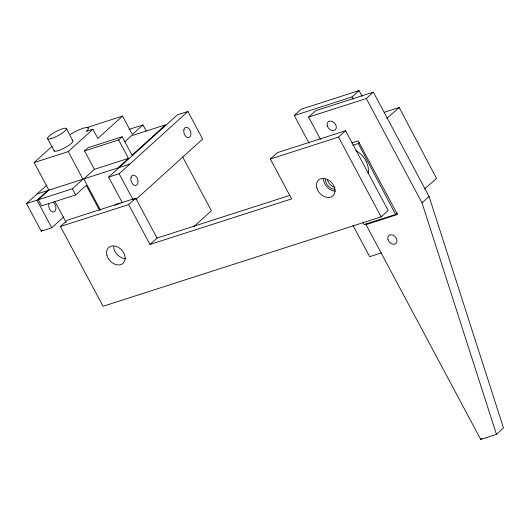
<?xml version="1.0" encoding="UTF-8"?>
<svg xmlns="http://www.w3.org/2000/svg" width="530" height="530" viewBox="0 0 530 530"><rect width="100%" height="100%" fill="white"/><g stroke="black" fill="none" stroke-linecap="round" stroke-linejoin="round"><path stroke-width="0.79" d="M99.494 210.119L86.264 185.341L75.684 194.921L41.578 205.885L38.306 199.744L48.886 190.171L34.139 162.551L52.205 146.201M87.225 128.147L88.43 127.061L122.536 116.097L132.368 134.507L142.948 124.928L146.22 131.062M34.139 162.551L68.244 151.587L92.929 129.24L97.845 138.443L122.536 116.097M100.521 210.211L83.806 178.901L94.386 169.328L84.555 150.917L88.079 147.724L122.185 136.76L132.016 155.171L165.519 124.835L131.42 135.799L124.716 141.868M63.911 216.763L51.741 227.787L41.247 231.16L26.5 203.54L46.885 185.089M26.5 203.54L36.994 200.168L48.8 189.482M84.555 150.917L118.654 139.947L122.185 136.76M38.306 199.744L72.405 188.779L82.985 179.206L68.244 151.587M41.247 231.16L42.466 230.06M118.654 139.947L128.485 158.364L117.905 167.937L83.806 178.901M122.218 202.533L108.637 177.093L177.411 114.838L187.905 111.466L202.652 139.079L135.7 199.684M149.97 244.456L291.626 198.909L270.327 159.02L277.375 152.633L345.58 130.705L388.185 210.49L381.13 216.876L103.065 306.28L60.46 226.495L67.515 220.109L135.72 198.18L157.019 238.069L149.97 244.456L128.664 204.567L135.72 198.18M108.637 177.093L119.131 173.721L187.905 111.466M309.05 143.173L294.289 115.527L301.345 109.14L359.055 90.584L362.123 96.328M320.484 139.357L308.599 117.09L315.655 110.704L373.365 92.147L429.075 196.478L503.5 427.968L496.444 434.355L480.703 439.416L366.011 224.621L367.191 223.554M193.728 226.747L211.397 210.755L182.625 156.873M294.289 115.527L352 96.97L359.055 90.584M308.599 117.09L366.309 98.534L373.365 92.147M270.327 159.02L338.531 137.091L345.58 130.705M496.444 434.355L422.019 202.864L429.075 196.478M480.703 439.416L481.883 438.35M352.781 145.293L358.287 143.524L359.473 142.477M386.834 118.389L399.209 107.491L436.501 178.418L424.742 188.773M362.944 222.375L364.103 224.568L395.579 214.451L397.361 212.881M92.929 129.24L86.37 131.347A14.244 3.034 -28.1 0 0 85.409 127.677A14.244 3.034 -28.1 0 0 70.318 134.448M128.995 129.413L142.948 124.928M94.386 169.328L128.485 158.364M37.08 193.967L47.574 190.588M48.886 190.171L82.985 179.206M119.217 167.52L129.711 164.141M384.257 112.294L399.209 107.491M60.46 226.495L128.664 204.567M157.019 238.069L290.023 195.312M366.011 224.621L397.493 214.498L358.167 140.854L351.86 142.848M381.355 252.916L369.662 256.679L352.953 225.389M366.309 98.534L422.019 202.864M352 96.97L353.152 99.123M338.531 137.091L381.13 216.876M119.131 173.721L133.103 199.883M66.29 128.445L72.842 140.722M47.673 138.794L54.232 151.07M72.405 188.779L75.684 194.921M54.888 201.407L66.17 222.54M36.994 200.168L51.741 227.787M358.287 143.524L395.579 214.451M335.49 191.111A10.68 7.95 47.8 0 1 323.505 179.147M125.63 258.58A10.68 7.95 47.8 0 1 113.645 246.622M114.745 205.401A14.244 10.593 47.8 0 1 120.177 203.652M72.053 140.483A10.68 2.272 -28.1 0 1 65.356 147.492A10.68 2.272 -28.1 0 1 54.073 150.48M53.364 202.42A5.34 3.379 72.2 0 1 55.756 209.582A5.34 3.379 72.2 0 1 51.238 211.165A5.34 3.379 72.2 0 1 48.853 204.004M355.975 150.606A19.583 14.608 48.6 0 1 368.125 173.588M334.867 187.514A8.904 6.638 48.6 0 1 327.315 179.763M335.079 189.362A8.904 6.638 48.6 0 1 325.235 179.259M316.854 188.011A10.68 7.95 47.8 0 0 332.509 196.186A10.68 7.95 47.8 0 0 327.812 179.65A10.68 7.95 47.8 0 0 316.854 188.011M106.994 255.486A10.68 7.95 47.8 0 0 122.649 263.662A10.68 7.95 47.8 0 0 117.951 247.126A10.68 7.95 47.8 0 0 106.994 255.486M51.688 138.409A10.68 2.272 -28.1 0 0 66.442 129.035A10.68 2.272 -28.1 0 0 52.808 133.414A10.68 2.272 -28.1 0 0 51.688 138.409M387.967 239.534A5.34 3.975 47.8 0 0 395.797 243.621A5.34 3.975 47.8 0 0 393.445 235.353A5.34 3.975 47.8 0 0 387.967 239.534M327.275 125.868A5.34 3.975 47.8 0 0 335.106 129.956A5.34 3.975 47.8 0 0 332.754 121.688A5.34 3.975 47.8 0 0 327.275 125.868M183.89 129.665A5.34 3.379 72.2 0 0 188.15 137.641A5.34 3.379 72.2 0 0 189.985 130.062A5.34 3.379 72.2 0 0 183.89 129.665M130.989 177.557A5.34 3.379 72.2 0 0 135.243 185.533A5.34 3.379 72.2 0 0 137.084 177.954A5.34 3.379 72.2 0 0 130.989 177.557"/></g></svg>
